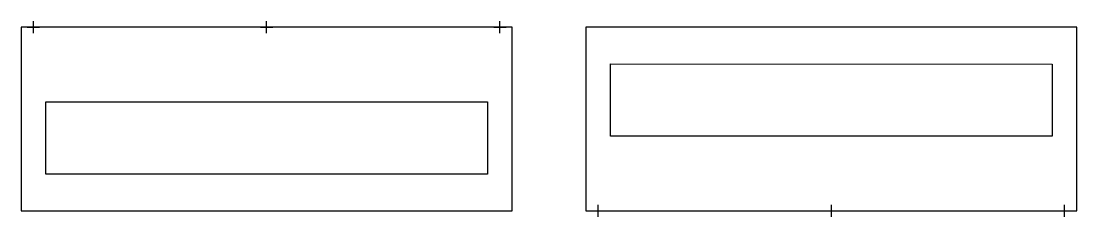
# Model space of a CAD drawing. Header units: inches. Extents: x 0 to 172, y -1 to 31.
import ezdxf

# ---------------------------------------------------------------- set-up
doc = ezdxf.new("R2010")
doc.units = ezdxf.units.IN
doc.header["$MEASUREMENT"] = 0
doc.layers.add('CUT', color=1, linetype='Continuous')
doc.layers.add('REG', color=5, linetype='Continuous')

msp = doc.modelspace()

# ---------------------------------------------------------------- linework, layer by layer
at = {"layer": 'CUT'}
for points in [[(0, 0), (80, 0), (80, 30), (0, 30)], [(92, 0), (172, 0), (172, 30), (92, 30)], [(96, 12.22), (96.02, 24), (168, 23.98), (168, 12.21)], [(4, 6.01), (4.02, 17.79), (76, 17.78), (76, 6)]]:
    msp.add_lwpolyline(points, close=True, dxfattribs=at)
at = {"layer": 'REG'}
for points in [[(2, 29), (2, 31)], [(40, 29), (40, 31)], [(78, 29), (78, 31)], [(1, 30), (3, 30)], [(39, 30), (41, 30)], [(77, 30), (79, 30)], [(93, 0), (95, 0)], [(94, -1), (94, 1)], [(131, 0), (133, 0)], [(132, -1), (132, 1)], [(169, 0), (171, 0)], [(170, -1), (170, 1)]]:
    msp.add_lwpolyline(points, dxfattribs=at)

doc.saveas('drawing.dxf')
